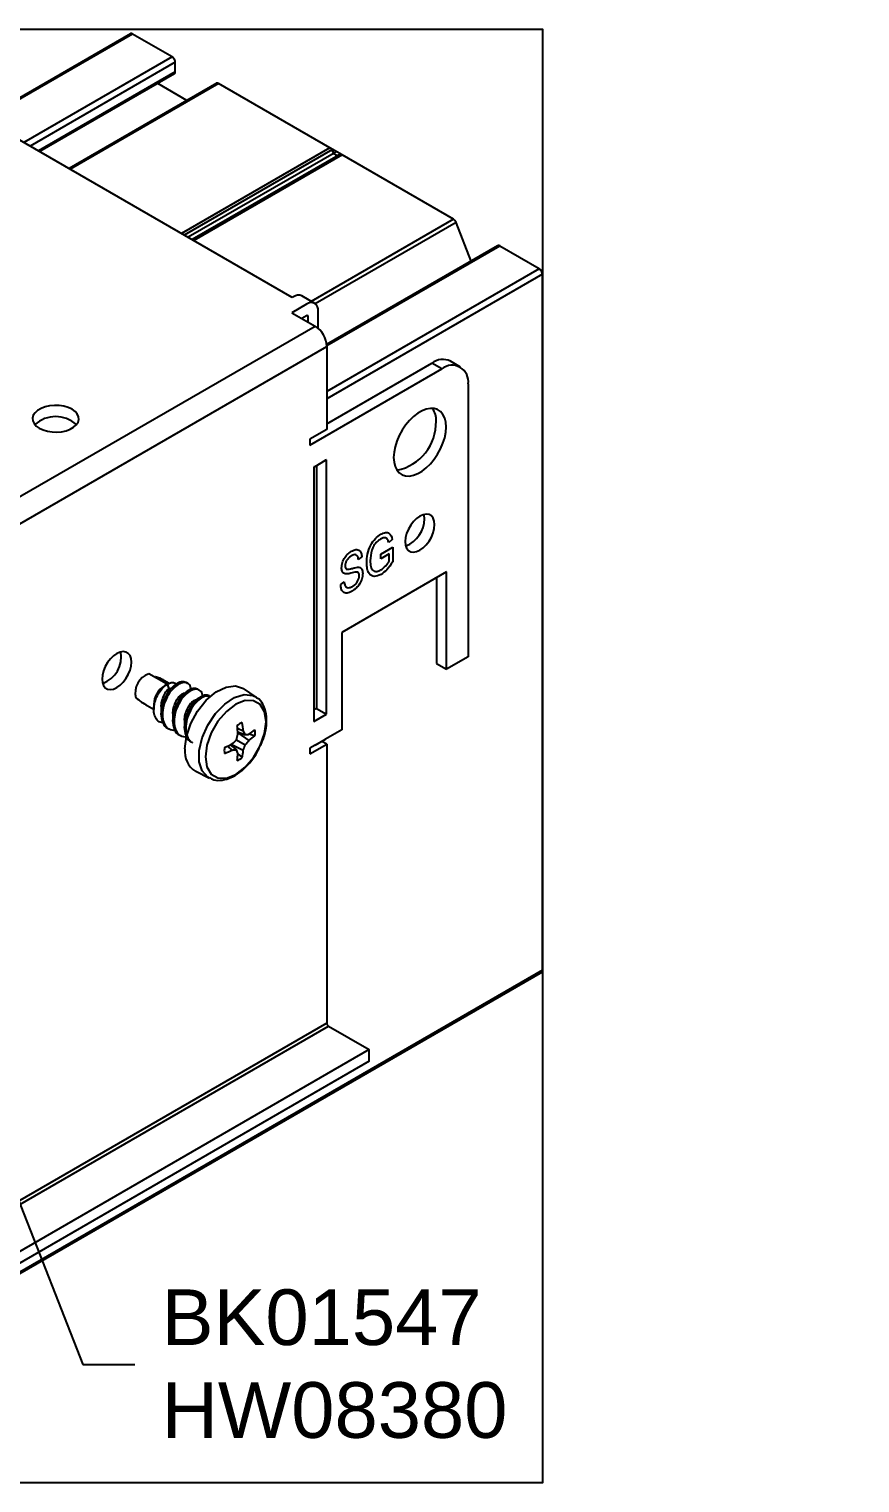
# Model space of a CAD drawing. Extents: x -0.82 to 5.44, y -4.9 to 0.
# Drawn here: x 2.64 to 5.438, y -4.896 to 0 of the extents above; entities that cross this region are included whole.
import ezdxf
from ezdxf import colors
from ezdxf.entities.mleader import LeaderData, LeaderLine
from ezdxf.math import Vec2, Vec3

# ---------------------------------------------------------------- set-up
doc = ezdxf.new("R2010")
doc.units = 0
doc.header["$LTSCALE"] = 0.5
doc.header["$MEASUREMENT"] = 0
for name, color, linetype in [('FAB DWG', 221, 'CONTINUOUS'), ('Hardware', 242, 'CONTINUOUS'), ('Housing', 150, 'CONTINUOUS'), ('Mounting', 4, 'CONTINUOUS')]:
    doc.layers.add(name, color=color, linetype=linetype)
doc.layers.add('Text-Unprinted', color=131, linetype='CONTINUOUS', plot=False)
doc.styles.add('LSAD_Standard', font='arial.ttf')

msp = doc.modelspace()

# ---------------------------------------------------------------- linework, layer by layer
at = {"layer": 'Hardware', "transparency": 16777216}
for p, q in [((3.1021, -2.2051), (3.0428, -2.1708)), ((3.065, -2.1809), (3.0622, -2.182)), ((3.111, -2.2035), (3.088, -2.1902)), ((3.1732, -2.2032), (3.1684, -2.2004)), ((3.1051, -2.2061), (3.0955, -2.2117)), ((3.1051, -2.2061), (3.1107, -2.2204)), ((3.1372, -2.2101), (3.1323, -2.2073)), ((3.1765, -2.2328), (3.1716, -2.23)), ((3.2125, -2.2259), (3.2076, -2.2231)), ((3.4049, -2.2497), (3.3616, -2.2209)), ((3.0374, -2.2779), (3.0609, -2.2915)), ((3.0597, -2.2737), (3.0597, -2.2916)), ((3.2158, -2.2555), (3.2109, -2.2527)), ((3.106, -2.3538), (3.1109, -2.3566)), ((3.1453, -2.3764), (3.1502, -2.3793)), ((3.3382, -2.3931), (3.3675, -2.4101)), ((3.3415, -2.3547), (3.3611, -2.3635)), ((3.3425, -2.3661), (3.3675, -2.3762)), ((3.3429, -2.3702), (3.3802, -2.3953)), ((3.3816, -2.3736), (3.4002, -2.3799)), ((3.3066, -2.4151), (3.324, -2.4278)), ((3.3169, -2.4104), (3.3382, -2.427)), ((3.3207, -2.4086), (3.3611, -2.4284)), ((3.3429, -2.4405), (3.3578, -2.4535)), ((3.2008, -2.4995), (3.2473, -2.5226))]:
    msp.add_line(p, q, dxfattribs=at)
at = {"layer": 'Hardware', "transparency": 16777216, "flags": 128}
for points in [[(3.1644, -2.4242), (3.1694, -2.3825), (3.1841, -2.3387), (3.2072, -2.2967), (3.2366, -2.2601), (3.2697, -2.2323), (3.3035, -2.2157), (3.3351, -2.2118), (3.3616, -2.2209)], [(3.2469, -2.5224), (3.2415, -2.5192), (3.2228, -2.4983), (3.213, -2.4673), (3.213, -2.4289), (3.2228, -2.3866), (3.2415, -2.3441), (3.2675, -2.3052), (3.2984, -2.2733), (3.3315, -2.2513), (3.3639, -2.2411), (3.3927, -2.2437), (3.4052, -2.25)], [(3.2336, -2.4507), (3.2386, -2.4842), (3.2531, -2.5088), (3.2757, -2.5218), (3.3042, -2.5221), (3.3358, -2.5097), (3.3673, -2.4857), (3.3958, -2.4525), (3.4184, -2.4133), (3.4329, -2.3721), (3.4379, -2.3328), (3.4329, -2.2992), (3.4184, -2.2747), (3.3958, -2.2616), (3.3673, -2.2613), (3.3358, -2.2738), (3.3042, -2.2978), (3.2757, -2.331), (3.2531, -2.3701), (3.2386, -2.4114), (3.2336, -2.4507)]]:
    msp.add_lwpolyline(points, dxfattribs=at)
at = {"layer": 'Hardware', "transparency": 16777216}
for centre, radius, start, end in [((3.0654, -2.2351), 0.0681, 109.3629, 194.3653), ((3.1355, -2.2761), 0.0759, 121.8306, 178.1748), ((3.3832, -2.3994), 0.0689, 111.6345, 128.3601), ((2.7945, -2.4119), 0.55, 3.9597, 6.9502), ((2.9311, -2.4006), 0.4316, 4.9276, 8.6985), ((2.9485, -2.0088), 0.5473, 313.322, 315.3986), ((2.8105, -2.2478), 0.5473, 344.6008, 346.6774), ((3.0306, -2.5378), 0.3736, 25.6313, 27.8099), ((3.3212, -1.9716), 0.4073, 276.5285, 278.3323), ((3.0418, -2.1158), 0.439, 317.9043, 320.4427), ((3.1795, -2.0804), 0.3561, 304.3079, 308.3032), ((3.2045, -2.147), 0.3042, 305.2772, 310.0383), ((3.332, -2.3699), 0.069, 351.6386, 8.3614), ((3.2415, -2.4334), 0.0777, 173.2098, 238.352), ((3.3661, -2.4289), 0.069, 171.6386, 188.3614), ((3.0826, -1.9129), 0.55, 293.0475, 296.0377), ((3.1411, -2.0369), 0.4316, 291.2989, 295.0697), ((3.3098, -2.0544), 0.3737, 272.1836, 274.3618), ((2.9647, -2.5891), 0.4072, 21.6598, 23.4642), ((2.9879, -2.412), 0.3562, 351.6942, 355.6893), ((3.0581, -2.4004), 0.3043, 349.9594, 354.7202), ((2.9497, -2.2751), 0.439, 339.5569, 342.0951), ((3.315, -2.3994), 0.0689, 291.6345, 308.3601)]:
    msp.add_arc(centre, radius, start, end, dxfattribs=at)
for major_axis, ratio, start_param, end_param in [((0.0904, -0.0035), 0.350579, 0.102496, 0.959353), ((0.0986, -0.0869), 0.337713, 4.877792, 5.249992)]:
    msp.add_ellipse((3.0121, -2.2049), major_axis=major_axis, ratio=ratio, start_param=start_param, end_param=end_param, dxfattribs=at)
for points, knots in [([(3.1051, -2.2061), (3.1087, -2.2043), (3.1165, -2.2005), (3.1268, -2.1996), (3.1314, -2.203), (3.1336, -2.2045)], [0, 0, 0, 0, 0.307059, 0.676919, 1, 1, 1, 1]), ([(3.1683, -2.2005), (3.1632, -2.1988), (3.1529, -2.1954), (3.1392, -2.2034), (3.1323, -2.2073)], [0, 0, 0, 0, 0.503719, 1, 1, 1, 1]), ([(3.1841, -2.2242), (3.184, -2.2214), (3.1836, -2.2112), (3.1738, -2.2017), (3.1577, -2.1985), (3.144, -2.2063), (3.1372, -2.2101)], [0, 0, 0, 0, 0.111126, 0.4019144, 0.7049046, 1, 1, 1, 1]), ([(3.0906, -2.336), (3.0874, -2.3357), (3.0783, -2.3348), (3.0675, -2.3245), (3.06, -2.3071), (3.059, -2.2848), (3.064, -2.2612), (3.074, -2.2387), (3.0874, -2.22), (3.0983, -2.2102), (3.1041, -2.2067), (3.1051, -2.2061)], [0, 0, 0, 0, 0.073143, 0.211806, 0.350715, 0.480679, 0.609095, 0.737741, 0.857764, 0.975937, 1, 1, 1, 1]), ([(3.1323, -2.2073), (3.1256, -2.2131), (3.1119, -2.2249), (3.0953, -2.253), (3.0847, -2.2838), (3.0825, -2.3146), (3.0902, -2.3385), (3.0989, -2.352), (3.1059, -2.3537), (3.106, -2.3537)], [0, 0, 0, 0, 0.165435, 0.335295, 0.498315, 0.666674, 0.835034, 0.998054, 1, 1, 1, 1]), ([(3.1107, -2.2204), (3.1068, -2.2242), (3.099, -2.2318), (3.0897, -2.2498), (3.0843, -2.2691), (3.0831, -2.2839), (3.0853, -2.29), (3.0856, -2.2909)], [0, 0, 0, 0, 0.237622, 0.481843, 0.715873, 0.957852, 1, 1, 1, 1]), ([(3.1372, -2.2101), (3.1305, -2.2159), (3.1168, -2.2277), (3.1002, -2.2558), (3.0895, -2.2867), (3.0875, -2.3172), (3.0947, -2.3421), (3.1093, -2.3586), (3.1238, -2.3605), (3.131, -2.3614)], [0, 0, 0, 0, 0.1430202, 0.2898668, 0.4307996, 0.5763481, 0.7218966, 0.8628294, 1, 1, 1, 1]), ([(3.1716, -2.23), (3.1649, -2.2358), (3.1512, -2.2475), (3.1346, -2.2757), (3.1239, -2.3065), (3.1218, -2.3372), (3.1295, -2.3612), (3.1382, -2.3747), (3.1452, -2.3764), (3.1453, -2.3764)], [0, 0, 0, 0, 0.165435, 0.335295, 0.498315, 0.666674, 0.835034, 0.998054, 1, 1, 1, 1]), ([(3.1703, -2.2378), (3.1675, -2.237), (3.1618, -2.2355), (3.15, -2.2422), (3.1383, -2.2547), (3.129, -2.2724), (3.1236, -2.2918), (3.1224, -2.3066), (3.1246, -2.3127), (3.1249, -2.3136)], [0, 0, 0, 0, 0.163229, 0.323888, 0.484547, 0.649668, 0.807898, 0.971503, 1, 1, 1, 1]), ([(3.1765, -2.2328), (3.1697, -2.2386), (3.1561, -2.2504), (3.1395, -2.2785), (3.1288, -2.3094), (3.1268, -2.3399), (3.134, -2.3647), (3.1485, -2.3813), (3.1631, -2.3831), (3.1703, -2.384)], [0, 0, 0, 0, 0.14302, 0.289867, 0.4308, 0.576348, 0.721897, 0.862829, 1, 1, 1, 1]), ([(3.2076, -2.2231), (3.2025, -2.2214), (3.1922, -2.2181), (3.1784, -2.226), (3.1716, -2.23)], [0, 0, 0, 0, 0.503719, 1, 1, 1, 1]), ([(3.2234, -2.2469), (3.2233, -2.2441), (3.2229, -2.2339), (3.2131, -2.2244), (3.197, -2.2212), (3.1833, -2.229), (3.1765, -2.2328)], [0, 0, 0, 0, 0.111126, 0.4019144, 0.7049046, 1, 1, 1, 1]), ([(3.2469, -2.2458), (3.2417, -2.2441), (3.2315, -2.2407), (3.2177, -2.2487), (3.2109, -2.2527)], [0, 0, 0, 0, 0.503719, 1, 1, 1, 1]), ([(3.2518, -2.2486), (3.2466, -2.2469), (3.2364, -2.2436), (3.2226, -2.2515), (3.2158, -2.2555)], [0, 0, 0, 0, 0.503719, 1, 1, 1, 1]), ([(3.4108, -2.4291), (3.4166, -2.4177), (3.4293, -2.3931), (3.4391, -2.3534), (3.441, -2.3138), (3.4324, -2.2813), (3.4194, -2.2592), (3.4079, -2.2531), (3.4046, -2.2514)], [0, 0, 0, 0, 0.167696, 0.36269, 0.55992, 0.76026, 0.931534, 1, 1, 1, 1]), ([(3.2109, -2.2527), (3.2041, -2.2585), (3.1905, -2.2702), (3.1739, -2.2983), (3.1632, -2.3292), (3.1611, -2.3599), (3.1688, -2.3839), (3.1775, -2.3974), (3.1845, -2.399), (3.1846, -2.3991)], [0, 0, 0, 0, 0.165435, 0.335295, 0.498315, 0.666674, 0.835034, 0.998054, 1, 1, 1, 1]), ([(3.2096, -2.2605), (3.2068, -2.2597), (3.2011, -2.2582), (3.1892, -2.2648), (3.1776, -2.2774), (3.1683, -2.2951), (3.1629, -2.3145), (3.1617, -2.3293), (3.1639, -2.3354), (3.1642, -2.3363)], [0, 0, 0, 0, 0.163229, 0.323888, 0.484547, 0.649668, 0.807898, 0.971503, 1, 1, 1, 1]), ([(3.2158, -2.2555), (3.209, -2.2613), (3.1953, -2.273), (3.1788, -2.3012), (3.1681, -2.332), (3.166, -2.3627), (3.1736, -2.3867), (3.1823, -2.4002), (3.1894, -2.4019), (3.1895, -2.4019)], [0, 0, 0, 0, 0.165435, 0.335295, 0.498315, 0.666674, 0.835034, 0.998054, 1, 1, 1, 1]), ([(3.2475, -2.5208), (3.252, -2.5234), (3.2647, -2.5308), (3.2908, -2.5303), (3.3218, -2.5211), (3.3538, -2.501), (3.3832, -2.4714), (3.403, -2.446), (3.4099, -2.4309), (3.4108, -2.4291)], [0, 0, 0, 0, 0.090625, 0.256249, 0.426306, 0.606513, 0.790949, 0.975046, 1, 1, 1, 1])]:
    msp.add_open_spline(points, degree=3, knots=knots, dxfattribs=at)
at = {"layer": 'Housing', "transparency": 16777216}
for p, q in [((2.9811, -0.0157), (2.4845, -0.3024)), ((2.9884, -0.0166), (2.4889, -0.305)), ((3.1214, -0.0933), (2.9884, -0.0166)), ((3.1214, -0.0933), (2.6218, -0.3817)), ((3.132, -0.1117), (2.6431, -0.394)), ((3.132, -0.1444), (2.6713, -0.4103)), ((3.132, -0.1443), (3.132, -0.1117)), ((3.1289, -0.1512), (2.6757, -0.4128)), ((3.2722, -0.182), (2.7741, -0.4696)), ((3.2774, -0.1835), (2.778, -0.4718)), ((3.1711, -0.2404), (3.0727, -0.1836)), ((3.6525, -0.3999), (3.2775, -0.1835)), ((3.6525, -0.4), (3.153, -0.6883)), ((3.6617, -0.4053), (3.1623, -0.6937)), ((3.6748, -0.4129), (3.1753, -0.7012)), ((3.6884, -0.4207), (3.1889, -0.7091)), ((3.6895, -0.4214), (3.1901, -0.7098)), ((3.6939, -0.4239), (3.1944, -0.7123)), ((3.6939, -0.4239), (3.6525, -0.4)), ((3.6664, -0.4177), (3.6593, -0.4068)), ((3.6664, -0.4177), (3.6593, -0.4068)), ((3.6871, -0.4228), (3.68, -0.4256)), ((3.6871, -0.4228), (3.68, -0.4256)), ((4.0689, -0.6404), (3.6939, -0.4239)), ((4.0689, -0.6404), (3.6939, -0.4239)), ((4.0689, -0.6404), (3.59, -0.9169)), ((4.0781, -0.6518), (3.6037, -0.9257)), ((4.1283, -0.7813), (4.0781, -0.6518)), ((4.1283, -0.7813), (4.0781, -0.6518)), ((4.2177, -0.7297), (3.6416, -1.0623)), ((4.225, -0.7305), (3.642, -1.0671)), ((4.358, -0.8072), (4.225, -0.7305)), ((4.358, -0.8072), (4.225, -0.7305)), ((4.3581, -0.8073), (3.6421, -1.2205)), ((4.3686, -0.8258), (3.6421, -1.245)), ((4.3686, -2.0618), (4.3686, -0.8256)), ((4.3686, -2.5617), (4.3686, -0.8256)), ((4.3686, -3.169), (4.3686, -0.8256)), ((1.3876, -4.8951), (4.3686, -3.1742)), ((4.3686, -3.1692), (1.3907, -4.8882))]:
    msp.add_line(p, q, dxfattribs=at)
for centre, radius, start, end in [((3.1069, -0.1139), 0.0253, 21.1865, 38.8138), ((3.2731, -0.1897), 0.00758, 54.5342, 114.156), ((3.6414, -0.4179), 0.021, 31.8162, 58.3216), ((3.6786, -0.4123), 0.0134, 203.9932, 276.0122), ((3.6894, -0.4305), 0.00802, 55.5987, 106.5586), ((4.0565, -0.6598), 0.023, 20.2267, 57.3624), ((4.2206, -0.7366), 0.00754, 54.3837, 114.3065), ((4.3455, -0.8267), 0.0231, 2.6062, 57.3938)]:
    msp.add_arc(centre, radius, start, end, dxfattribs=at)
for points, knots in [([(2.9884, -0.0166), (2.9878, -0.0162), (2.9865, -0.0156), (2.9845, -0.0151), (2.9826, -0.0151), (2.9814, -0.0155), (2.9809, -0.0158)], [0, 0, 0, 0, 0.288115, 0.54822, 0.782232, 1, 1, 1, 1]), ([(3.1267, -0.098), (3.1263, -0.0975), (3.1247, -0.0957), (3.1229, -0.0942), (3.1214, -0.0933)], [0, 0, 0, 0, 0.266923, 1, 1, 1, 1]), ([(3.1289, -0.1512), (3.1294, -0.1509), (3.1303, -0.1502), (3.1313, -0.1485), (3.1318, -0.1465), (3.132, -0.1451), (3.132, -0.1443)], [0, 0, 0, 0, 0.217767, 0.451778, 0.711884, 1, 1, 1, 1]), ([(3.132, -0.1117), (3.132, -0.1111), (3.1318, -0.1088), (3.1312, -0.1064), (3.1305, -0.1047)], [0, 0, 0, 0, 0.231066, 1, 1, 1, 1]), ([(3.2775, -0.1834), (3.2766, -0.183), (3.2749, -0.1822), (3.2723, -0.1818), (3.2699, -0.1825), (3.2687, -0.1836), (3.2683, -0.1843)], [0, 0, 0, 0, 0.293688, 0.547102, 0.773653, 1, 1, 1, 1]), ([(3.6593, -0.4068), (3.6584, -0.4053), (3.6564, -0.4028), (3.6538, -0.4007), (3.6525, -0.3999)], [0, 0, 0, 0, 0.525221, 1, 1, 1, 1]), ([(3.6707, -0.4228), (3.6703, -0.4224), (3.6687, -0.4209), (3.6673, -0.4191), (3.6664, -0.4177)], [0, 0, 0, 0, 0.240745, 1, 1, 1, 1]), ([(3.68, -0.4256), (3.6794, -0.4258), (3.6779, -0.4261), (3.6755, -0.4257), (3.673, -0.4245), (3.6715, -0.4234), (3.6707, -0.4228)], [0, 0, 0, 0, 0.206355, 0.438408, 0.702908, 1, 1, 1, 1]), ([(3.6939, -0.4239), (3.6928, -0.4232), (3.6906, -0.4223), (3.6881, -0.4224), (3.6871, -0.4228)], [0, 0, 0, 0, 0.547345, 1, 1, 1, 1]), ([(4.0781, -0.6518), (4.0772, -0.6494), (4.0746, -0.645), (4.071, -0.6416), (4.0689, -0.6404)], [0, 0, 0, 0, 0.52278, 1, 1, 1, 1]), ([(4.225, -0.7305), (4.2244, -0.7301), (4.2231, -0.7295), (4.221, -0.729), (4.2192, -0.7291), (4.218, -0.7295), (4.2175, -0.7298)], [0, 0, 0, 0, 0.288115, 0.54822, 0.782232, 1, 1, 1, 1]), ([(4.3686, -0.8256), (4.3686, -0.8239), (4.3679, -0.8202), (4.3656, -0.8151), (4.3623, -0.8105), (4.3595, -0.8081), (4.358, -0.8072)], [0, 0, 0, 0, 0.237021, 0.500001, 0.762981, 1, 1, 1, 1]), ([(4.3655, -3.1758), (4.366, -3.1756), (4.3669, -3.1748), (4.3679, -3.1732), (4.3684, -3.1712), (4.3686, -3.1697), (4.3686, -3.169)], [0, 0, 0, 0, 0.217767, 0.451778, 0.711884, 1, 1, 1, 1])]:
    msp.add_open_spline(points, degree=3, knots=knots, dxfattribs=at)
at = {"layer": 'Mounting', "linetype": 'Continuous', "lineweight": 25, "transparency": 16777216}
for p, q in [((3.526, -0.9037), (2.3763, -0.24)), ((3.5741, -0.9266), (3.5246, -0.9551)), ((3.5302, -0.9013), (3.526, -0.9037)), ((3.602, -0.9238), (3.5581, -0.8985)), ((3.5246, -0.9551), (3.6027, -1.0002)), ((3.5741, -0.9656), (3.5584, -0.9746)), ((3.5797, -0.9869), (3.5797, -0.9689)), ((3.6135, -1.0084), (3.6135, -0.9494)), ((2.1885, -1.8166), (3.6027, -1.0002)), ((2.2279, -1.8849), (3.6421, -1.0685)), ((3.6421, -1.0685), (3.6421, -1.3487)), ((3.6421, -1.3292), (3.9964, -1.1247)), ((4.0302, -1.1442), (3.9964, -1.1247)), ((4.0927, -1.138), (4.0589, -1.1185)), ((3.5858, -1.4007), (4.0302, -1.1442)), ((4.1186, -1.1952), (4.1186, -2.1138)), ((3.6421, -1.3487), (3.5858, -1.3812)), ((3.5858, -1.3812), (3.5858, -1.4007)), ((3.6027, -1.4726), (3.6381, -1.4522)), ((3.6416, -1.4502), (3.6381, -1.4522)), ((3.6416, -2.3075), (3.6416, -1.4502)), ((3.6027, -1.4726), (3.5992, -1.4747)), ((3.5992, -1.4747), (3.5992, -2.332)), ((3.6078, -1.4697), (3.6078, -2.288)), ((3.8244, -1.7683), (3.8645, -1.7452)), ((3.863, -1.7186), (3.8511, -1.7289)), ((3.8645, -1.7452), (3.8645, -1.7935)), ((3.7605, -1.7777), (3.7486, -1.7863)), ((3.8526, -1.7675), (3.8244, -1.7837)), ((3.8244, -1.7837), (3.8244, -1.7683)), ((3.8526, -1.7917), (3.8526, -1.7675)), ((4.0461, -1.8274), (3.6925, -2.0315)), ((4.0123, -1.8469), (4.0123, -2.1362)), ((4.0461, -2.1557), (4.0461, -1.8274)), ((3.6892, -1.8704), (3.701, -1.8618)), ((3.6925, -2.0315), (3.6925, -2.3598)), ((4.0123, -2.1362), (4.0461, -2.1557)), ((4.1186, -2.1138), (4.0461, -2.1557)), ((3.6078, -2.288), (3.5992, -2.293)), ((3.6078, -2.288), (3.6416, -2.3075)), ((3.5992, -2.332), (3.6416, -2.3075)), ((3.6027, -2.4117), (3.6381, -2.3912)), ((3.6421, -2.4084), (3.6252, -2.3986)), ((3.6925, -2.3598), (3.6381, -2.3912)), ((3.5858, -2.4409), (3.6421, -2.4084)), ((3.6027, -2.4117), (3.5858, -2.4214)), ((3.5858, -2.4214), (3.5858, -2.4409)), ((3.6421, -2.4084), (3.6421, -3.3477)), ((3.6421, -3.3477), (2.2279, -4.1641)), ((2.2336, -4.1739), (3.6478, -3.3575)), ((3.6478, -3.3575), (3.7851, -3.4367)), ((3.7851, -3.4367), (2.3709, -4.2531)), ((3.7851, -3.4758), (2.3709, -4.2922)), ((3.7851, -3.4758), (3.7851, -3.4367))]:
    msp.add_line(p, q, dxfattribs=at)
at = {"layer": 'Mounting', "linetype": 'Continuous', "lineweight": 25, "transparency": 16777216, "flags": 128}
for points in [[(2.674, -1.3441), (2.6866, -1.3501), (2.7012, -1.3543), (2.7169, -1.3568), (2.7332, -1.3573), (2.7493, -1.3558), (2.7645, -1.3524), (2.7782, -1.3473), (2.7897, -1.3406), (2.7986, -1.3327), (2.8045, -1.324), (2.807, -1.3147), (2.8061, -1.3053), (2.8019, -1.2962), (2.7945, -1.2878), (2.7843, -1.2805), (2.7716, -1.2745), (2.7571, -1.2703), (2.7413, -1.2678), (2.725, -1.2673), (2.7089, -1.2688), (2.6937, -1.2722), (2.68, -1.2773), (2.6685, -1.284), (2.6596, -1.2919), (2.6538, -1.3007), (2.6512, -1.3099), (2.6521, -1.3193), (2.6563, -1.3284), (2.6637, -1.3368), (2.674, -1.3441)], [(4.0443, -1.3401), (4.0431, -1.324), (4.0395, -1.3098), (4.0337, -1.2977), (4.0257, -1.2882), (4.0158, -1.2815), (4.0043, -1.2778), (3.9915, -1.2772), (3.9776, -1.2797), (3.9632, -1.2852), (3.9486, -1.2937), (3.9342, -1.3048), (3.9204, -1.3182), (3.9076, -1.3336), (3.8961, -1.3506), (3.8862, -1.3687), (3.8782, -1.3875), (3.8723, -1.4063), (3.8688, -1.4247), (3.8676, -1.4422), (3.8688, -1.4583), (3.8723, -1.4726), (3.8782, -1.4846), (3.8862, -1.4941), (3.8961, -1.5008), (3.9076, -1.5045), (3.9204, -1.5051), (3.9342, -1.5026), (3.9486, -1.4971), (3.9632, -1.4887), (3.9776, -1.4776), (3.9915, -1.4641), (4.0043, -1.4487), (4.0158, -1.4317), (4.0257, -1.4136), (4.0337, -1.3949), (4.0395, -1.3761), (4.0431, -1.3576), (4.0443, -1.3401)], [(4.0054, -1.6688), (4.0042, -1.6568), (4.0005, -1.6468), (3.9946, -1.6394), (3.9868, -1.6349), (3.9774, -1.6335), (3.967, -1.6353), (3.9559, -1.6402), (3.9449, -1.648), (3.9345, -1.6583), (3.9251, -1.6705), (3.9172, -1.6841), (3.9114, -1.6983), (3.9077, -1.7125), (3.9064, -1.726), (3.9077, -1.738), (3.9114, -1.7479), (3.9172, -1.7554), (3.9251, -1.7599), (3.9345, -1.7613), (3.9449, -1.7595), (3.9559, -1.7545), (3.967, -1.7467), (3.9774, -1.7365), (3.9868, -1.7242), (3.9946, -1.7107), (4.0005, -1.6964), (4.0042, -1.6822), (4.0054, -1.6688)], [(3.9716, -1.6493), (3.9704, -1.6373), (3.9697, -1.6345)], [(2.935, -2.1032), (2.924, -2.111), (2.9135, -2.1212), (2.9042, -2.1335), (2.8963, -2.147), (2.8904, -2.1613), (2.8868, -2.1755), (2.8855, -2.1889), (2.8868, -2.2009), (2.8904, -2.2109), (2.8963, -2.2183), (2.9042, -2.2228), (2.9135, -2.2242), (2.924, -2.2224), (2.935, -2.2175), (2.946, -2.2097), (2.9565, -2.1994), (2.9659, -2.1872), (2.9737, -2.1736), (2.9796, -2.1594), (2.9833, -2.1452), (2.9845, -2.1318), (2.9833, -2.1198), (2.9796, -2.1098), (2.9737, -2.1024), (2.9659, -2.0978), (2.9565, -2.0964), (2.946, -2.0983), (2.935, -2.1032)]]:
    msp.add_lwpolyline(points, dxfattribs=at)
at = {"layer": 'Mounting', "linetype": 'Continuous', "lineweight": 25, "transparency": 16777216}
for centre, radius, start, end in [((3.5466, -0.9241), 0.0281, 65.6929, 125.6176), ((3.5895, -0.9455), 0.0244, 350.786, 129.2033), ((3.5763, -0.9683), 0.00349, 350.786, 129.2033), ((3.5565, -1.0724), 0.0858, 2.6055, 57.3945), ((4.0328, -1.1738), 0.0612, 64.7809, 126.5296), ((4.0644, -1.1869), 0.0548, 351.3147, 128.6746), ((2.7291, -1.4101), 0.1052, 48.0809, 131.9191), ((3.8461, -1.3245), 0.1644, 281.484, 1.3443), ((3.9362, -1.3168), 0.0745, 357.0639, 32.1491), ((3.8723, -1.6481), 0.0994, 291.3137, 359.3342), ((2.8546, -2.1139), 0.0956, 290.1122, 9.8932), ((3.6544, -3.3471), 0.0123, 182.6055, 237.3945)]:
    msp.add_arc(centre, radius, start, end, dxfattribs=at)
for points, knots in [([(3.7768, -1.7972), (3.7773, -1.7877), (3.7784, -1.7687), (3.7885, -1.7392), (3.8054, -1.7143), (3.818, -1.7057), (3.8244, -1.7014)], [0, 0, 0, 0, 0.2808705, 0.5607644, 0.7800038, 1, 1, 1, 1]), ([(3.8511, -1.7289), (3.8501, -1.7252), (3.8482, -1.718), (3.841, -1.7126), (3.8321, -1.7131), (3.8262, -1.716), (3.8232, -1.7175)], [0, 0, 0, 0, 0.280804, 0.559316, 0.779567, 1, 1, 1, 1]), ([(3.8244, -1.7014), (3.8297, -1.6988), (3.8403, -1.6937), (3.8567, -1.6973), (3.8606, -1.7105), (3.863, -1.7186)], [0, 0, 0, 0, 0.281017, 0.561281, 1, 1, 1, 1]), ([(3.6921, -1.8139), (3.6926, -1.8081), (3.6936, -1.7964), (3.7027, -1.7787), (3.714, -1.7659), (3.7215, -1.761), (3.7253, -1.7586)], [0, 0, 0, 0, 0.279697, 0.558854, 0.77913, 1, 1, 1, 1]), ([(3.7253, -1.7586), (3.7305, -1.7561), (3.7408, -1.7511), (3.753, -1.7543), (3.7593, -1.7644), (3.7601, -1.7733), (3.7605, -1.7777)], [0, 0, 0, 0, 0.280155, 0.559064, 0.779285, 1, 1, 1, 1]), ([(3.8232, -1.7175), (3.8192, -1.7202), (3.8112, -1.7255), (3.8007, -1.7393), (3.7906, -1.7619), (3.7895, -1.7783), (3.7887, -1.7898)], [0, 0, 0, 0, 0.187141, 0.373768, 0.560915, 1, 1, 1, 1]), ([(3.7257, -1.7738), (3.7227, -1.7757), (3.7167, -1.7795), (3.7091, -1.7887), (3.7047, -1.7988), (3.7042, -1.8045), (3.704, -1.8074)], [0, 0, 0, 0, 0.280929, 0.559977, 0.779752, 1, 1, 1, 1]), ([(3.704, -1.8074), (3.7041, -1.8101), (3.7043, -1.8148), (3.7067, -1.8175), (3.7078, -1.8186)], [0, 0, 0, 0, 0.560374, 1, 1, 1, 1]), ([(3.7486, -1.7863), (3.7482, -1.7827), (3.7473, -1.7755), (3.7417, -1.7694), (3.7336, -1.7697), (3.7284, -1.7724), (3.7257, -1.7738)], [0, 0, 0, 0, 0.280757, 0.5593, 0.779211, 1, 1, 1, 1]), ([(3.8252, -1.8365), (3.8172, -1.8399), (3.8012, -1.8467), (3.7852, -1.8362), (3.7777, -1.8183), (3.7771, -1.8043), (3.7768, -1.7972)], [0, 0, 0, 0, 0.2790871, 0.5580211, 0.778776, 1, 1, 1, 1]), ([(3.7887, -1.7898), (3.789, -1.7967), (3.7895, -1.8104), (3.797, -1.8244), (3.81, -1.8281), (3.8196, -1.8237), (3.8244, -1.8215)], [0, 0, 0, 0, 0.281148, 0.560308, 0.78001, 1, 1, 1, 1]), ([(3.8244, -1.8215), (3.8303, -1.8171), (3.8407, -1.8094), (3.849, -1.7971), (3.8526, -1.7917)], [0, 0, 0, 0, 0.559294, 1, 1, 1, 1]), ([(3.8645, -1.7935), (3.858, -1.8035), (3.8465, -1.8213), (3.8317, -1.8318), (3.8252, -1.8365)], [0, 0, 0, 0, 0.560235, 1, 1, 1, 1]), ([(3.723, -1.8324), (3.7186, -1.8335), (3.71, -1.8357), (3.6992, -1.834), (3.693, -1.8257), (3.6924, -1.8178), (3.6921, -1.8139)], [0, 0, 0, 0, 0.281142, 0.560056, 0.779862, 1, 1, 1, 1]), ([(3.7078, -1.8186), (3.7109, -1.8191), (3.7166, -1.8198), (3.7231, -1.8178), (3.7259, -1.8169)], [0, 0, 0, 0, 0.557866, 1, 1, 1, 1]), ([(3.7516, -1.8409), (3.7515, -1.8391), (3.7513, -1.8354), (3.7493, -1.8313), (3.7459, -1.8289), (3.7374, -1.8281), (3.7294, -1.8305), (3.723, -1.8324)], [0, 0, 0, 0, 0.124972, 0.249815, 0.374598, 0.499572, 1, 1, 1, 1]), ([(3.7259, -1.8169), (3.7297, -1.8158), (3.7364, -1.8137), (3.7429, -1.8127), (3.7458, -1.8123)], [0, 0, 0, 0, 0.56013, 1, 1, 1, 1]), ([(3.7634, -1.8336), (3.7628, -1.84), (3.7616, -1.8526), (3.7518, -1.8715), (3.7396, -1.8851), (3.7315, -1.8903), (3.7274, -1.8929)], [0, 0, 0, 0, 0.279546, 0.558773, 0.779039, 1, 1, 1, 1]), ([(3.7284, -1.8769), (3.7316, -1.8748), (3.738, -1.8707), (3.746, -1.8608), (3.7509, -1.85), (3.7513, -1.8439), (3.7516, -1.8409)], [0, 0, 0, 0, 0.28085, 0.559959, 0.779767, 1, 1, 1, 1]), ([(3.7458, -1.8123), (3.7487, -1.8124), (3.7544, -1.8126), (3.7619, -1.8189), (3.7629, -1.8281), (3.7634, -1.8336)], [0, 0, 0, 0, 0.280966, 0.561401, 1, 1, 1, 1]), ([(3.7274, -1.8929), (3.7217, -1.8957), (3.7102, -1.9012), (3.697, -1.8968), (3.6903, -1.8853), (3.6895, -1.8753), (3.6892, -1.8704)], [0, 0, 0, 0, 0.280063, 0.558927, 0.779176, 1, 1, 1, 1]), ([(3.701, -1.8618), (3.7016, -1.8661), (3.7026, -1.8747), (3.7097, -1.8812), (3.719, -1.8815), (3.7253, -1.8784), (3.7284, -1.8769)], [0, 0, 0, 0, 0.280743, 0.559143, 0.77941, 1, 1, 1, 1])]:
    msp.add_open_spline(points, degree=3, knots=knots, dxfattribs=at)
at = {"layer": 'Text-Unprinted', "ltscale": 0.5, "transparency": 16777216}
msp.add_lwpolyline([(0, 0), (4.3686, 0), (4.3686, -4.8958), (0, -4.8958)], close=True, dxfattribs=at)

# ---------------------------------------------------------------- leaders
at = {"layer": 'FAB DWG', "ltscale": 0.5, "transparency": 16777216}
ml = msp.add_multileader_mtext('Standard', dxfattribs=at)
ml.set_content('\\A1;BK01547\\PHW08380', color=256, style='LSAD_Standard')
ml.set_leader_properties()
ml.build(insert=Vec2(0, 0))
ml.multileader.update_dxf_attribs({"text_left_attachment_type": 2, "dogleg_length": 0.36, "arrow_head_size": 0.1875})
ctx = ml.context
ctx.base_point, ctx.char_height, ctx.arrow_head_size, ctx.landing_gap_size, ctx.plane_origin = Vec3(2.9963, -4.4965), 0.1875, 0.1875, 0.09, Vec3(1.6838, 10.694)
ctx.left_attachment = 2
notes = []
notes.append((ctx, [(0, (1, 1, 0), (2.8211, -4.4965), (1, 0), 0.1752, [(1, [(2.4401, -3.5283)], 0, [])])]))
ctx.mtext.insert, ctx.mtext.width, ctx.mtext.defined_height, ctx.mtext.flow_direction = Vec3(3.0863, -4.244), 2.351815, 0.6491, 5
for ctx, leaders in notes:
    for number, flags, end, landing, length, lines in leaders:
        leader = LeaderData()
        leader.index, (leader.has_last_leader_line, leader.has_dogleg_vector, leader.attachment_direction) = number, flags
        leader.last_leader_point, leader.dogleg_vector, leader.dogleg_length = Vec3(end), Vec3(landing), length
        for number, points, colour, breaks in lines:
            line = LeaderLine()
            line.index, line.vertices, line.color, line.breaks = number, Vec3.list(points), colors.encode_raw_color(colour), breaks
            leader.lines.append(line)
        ctx.leaders.append(leader)

doc.saveas('drawing.dxf')
